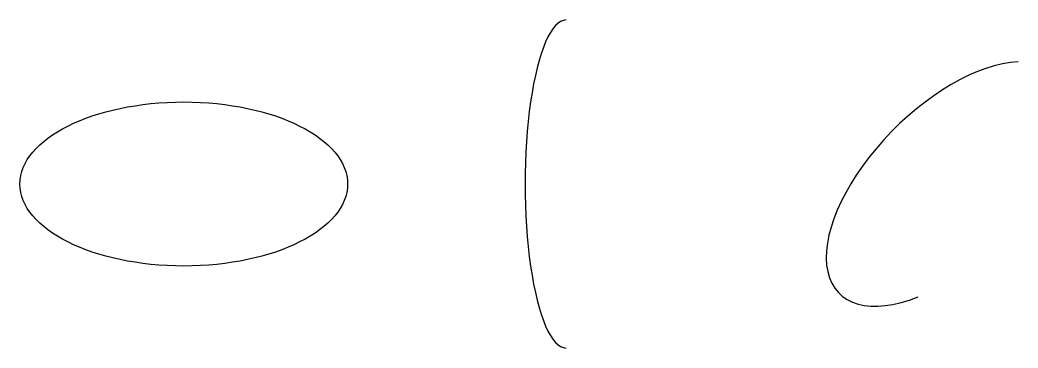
# Model space of a CAD drawing. Units: millimetres at full size, sheet at 1:200. Extents: x -26000 to 10551, y -4000 to 8000.
import ezdxf

# ---------------------------------------------------------------- set-up
doc = ezdxf.new("R2010")
doc.units = ezdxf.units.MM
doc.header["$LTSCALE"] = 200
doc.layers.add('0-0__本体', color=3, linetype='Continuous')

msp = doc.modelspace()

# ---------------------------------------------------------------- linework, layer by layer
at = {"layer": '0-0__本体'}
for centre, major_axis, ratio, start_param, end_param in [((-6000, 2000), (0, 6000), 0.25, 6.283185, 9.424778), ((8000, 2000), (4000, 4000), 0.5, 0.5, 4)]:
    msp.add_ellipse(centre, major_axis=major_axis, ratio=ratio, start_param=start_param, end_param=end_param, dxfattribs=at)
msp.add_ellipse((-20000, 2000), major_axis=(6000, 0), ratio=0.5, dxfattribs=at)

doc.saveas('drawing.dxf')
